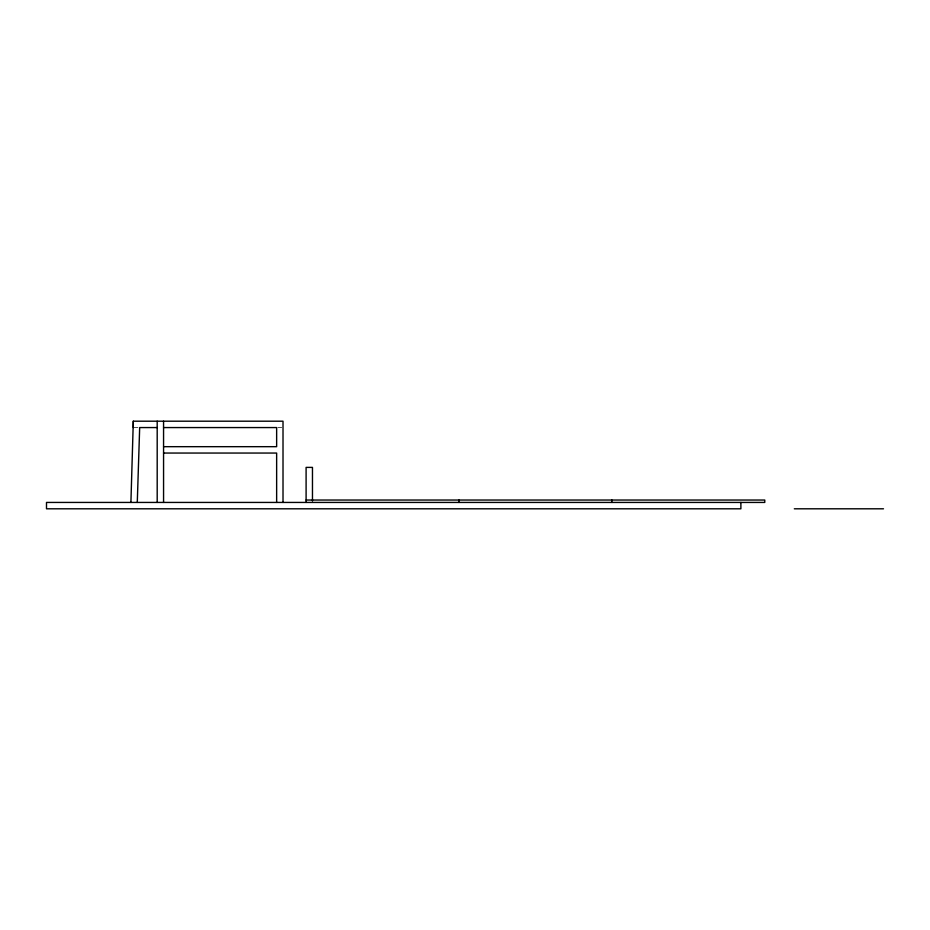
<?xml version="1.0" encoding="UTF-8"?>
<svg xmlns="http://www.w3.org/2000/svg" width="930" height="930" viewBox="0 0 930 930"><rect width="100%" height="100%" fill="white"/><g stroke="black" fill="none" stroke-linecap="round" stroke-linejoin="round"><path stroke-width="0.7" stroke-dasharray="4.65 3.49" d="M133.304 427.568L138.396 427.568M277.907 427.568L281.732 427.568"/><path stroke-width="1.4" d="M130.909 502.433L133.304 421.197L283.011 421.197L283.011 502.433M137.28 502.433L139.674 427.568L157.193 427.568M163.564 427.568L276.64 427.568L276.64 446.679L163.564 446.679M163.564 453.05L276.64 453.05L276.64 502.433M306.098 500.038L764.774 500.038L764.774 502.433L46.5 502.433L46.5 508.803L740.885 508.803L740.885 502.433M794.313 508.803L883.5 508.803M611.882 500.038L611.882 502.433M458.99 500.038L458.99 502.433M312.468 501.026L312.468 467.395L306.098 467.395L306.098 502.433M163.564 421.197L163.564 502.433M157.193 421.197L157.193 502.433M133.304 421.197L133.304 427.568"/></g></svg>
